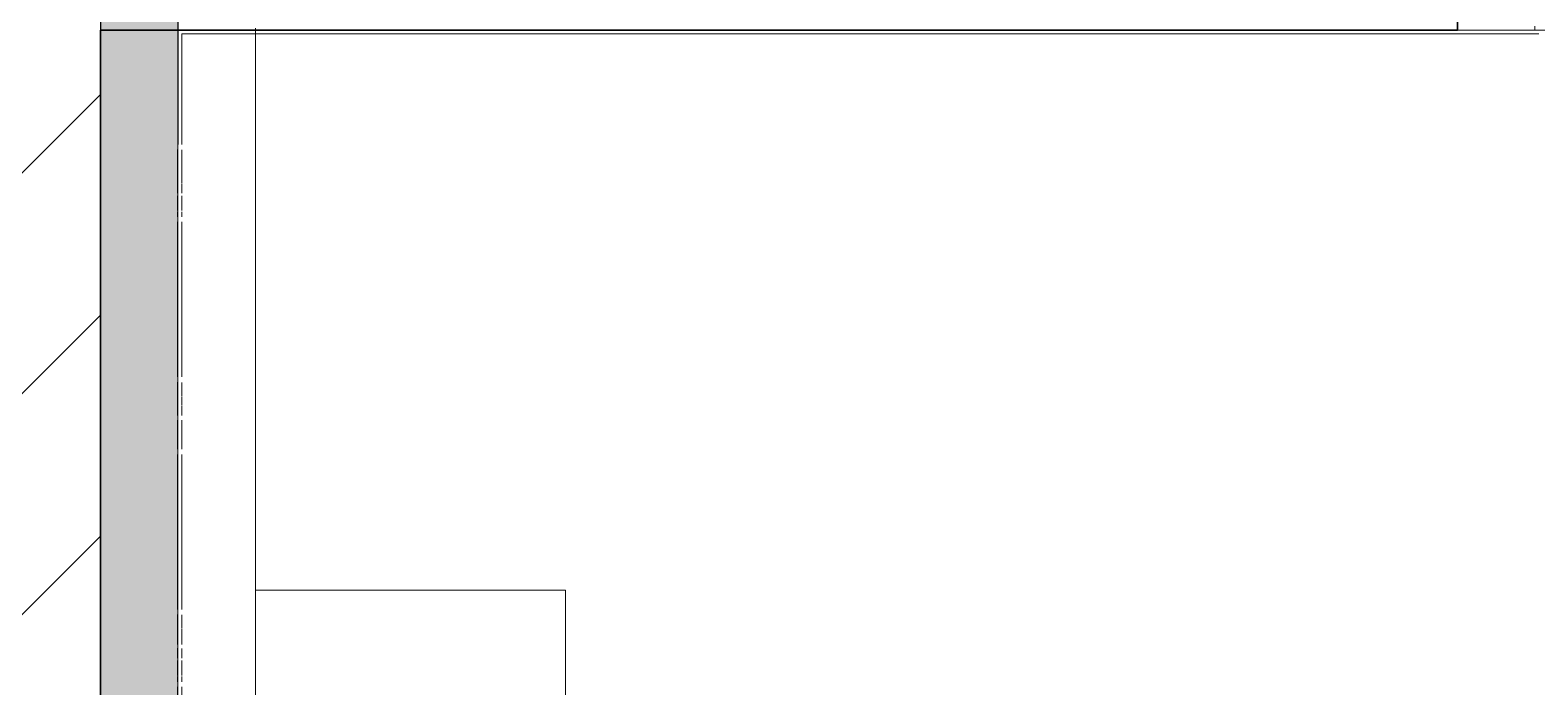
# Model space of a CAD drawing. Header units: millimetres. Extents: x 855 to 84199, y -1987 to 21700.
# Drawn here: x 10525.8 to 10914.4, y 20584.5 to 20754 of the extents above; entities that cross this region are included whole.
import ezdxf

# ---------------------------------------------------------------- set-up
doc = ezdxf.new("R2010")
doc.units = ezdxf.units.MM
doc.layers.add('A-WALL', color=7, linetype='Continuous', lineweight=9)
doc.layers.add('I-WALL', color=7, linetype='Continuous', lineweight=9)
for name, color, linetype, lineweight, true_color in [('A-WALL-2', 7, 'Continuous', 25, 0x3c3c3c), ('A-WALL-3', 7, 'Continuous', 35, 0x3c3c3c), ('A-WALL-FNSH-1', 7, 'Continuous', 13, 0x3c3c3c), ('I-FURN-1', 7, 'Continuous', 9, 0xf0f0f0)]:
    doc.layers.add(name, color=color, linetype=linetype, lineweight=lineweight, true_color=true_color)

# ---------------------------------------------------------------- blocks, each defined once
blk = doc.blocks.new('Бизиборд лего - бизиборд 1_21б-32328682-План разверток пом_ 1_60_ Этаж 1')
at = {"layer": 'I-FURN-1'}
for p, q in [((-1205, 100), (-1355, 100)), ((-1355, 100), (-1355, 20)), ((-1355, 20), (-1355, 100)), ((-1355, 100), (-1205, 100)), ((-1000, 20), (-1500, 20)), ((-1499.5, 20), (-1470, 20)), ((-1470, 20), (-1465, 20)), ((-1465, 20), (-1470, 20)), ((-1470, 20), (-1465, 20)), ((-1465, 20), (-1470, 20)), ((-1470, 20), (-1465, 20)), ((-1465, 20), (-1470, 20)), ((-1470, 20), (-1465, 20)), ((-1465, 20), (-1470, 20)), ((-1470, 20), (-1468.66, 20)), ((-1465, 20), (-1470, 20)), ((-1470, 20), (-1467.07, 20)), ((-1469.66, 20), (-1470, 20)), ((-1470, 20), (-1465, 20)), ((-1465, 20), (-1470, 20)), ((-1470, 20), (-1465, 20)), ((-1465, 20), (-1470, 20)), ((-1470, 20), (-1469.66, 20)), ((-1465, 20), (-1470, 20)), ((-1470, 20), (-1465, 20)), ((-1465, 20), (-1470, 20)), ((-1470, 20), (-1465, 20)), ((-1465, 20), (-1470, 20)), ((-1470, 20), (-1465, 20)), ((-1465, 20), (-1470, 20)), ((-1470, 20), (-1465, 20)), ((-1465, 20), (-1470, 20)), ((-1470, 20), (-1465, 20)), ((-1465, 20), (-1470, 20)), ((-1470, 20), (-1465, 20)), ((-1465, 20), (-1470, 20)), ((-1470, 20), (-1465, 20)), ((-1465, 20), (-1470, 20)), ((-1470, 20), (-1465, 20)), ((-1465, 20), (-1470, 20)), ((-1470, 20), (-1465, 20)), ((-1465, 20), (-1470, 20)), ((-1470, 20), (-1465, 20)), ((-1465, 20), (-1470, 20)), ((-1470, 20), (-1465, 20)), ((-1465, 20), (-1470, 20)), ((-1470, 20), (-1465, 20)), ((-1465, 20), (-1470, 20)), ((-1470, 20), (-1465, 20)), ((-1465, 20), (-1470, 20)), ((-1470, 20), (-1469.66, 20)), ((-1465, 20), (-1470, 20)), ((-1470, 20), (-1469.66, 20)), ((-1465, 20), (-1470, 20)), ((-1470, 20), (-1465, 20)), ((-1465, 20), (-1470, 20)), ((-1470, 20), (-1465, 20)), ((-1465, 20), (-1470, 20)), ((-1470, 20), (-1469.66, 20)), ((-1468.66, 20), (-1470, 20)), ((-1467.07, 20), (-1469.66, 20)), ((-1469.66, 20), (-1465, 20)), ((-1469.66, 20), (-1468.66, 20)), ((-1469.66, 20), (-1467.07, 20)), ((-1469.66, 20), (-1457.41, 20)), ((-1468.66, 20), (-1465, 20)), ((-1468.66, 20), (-1465, 20)), ((-1468.66, 20), (-1467.07, 20)), ((-1462.59, 20), (-1468.66, 20)), ((-1467.07, 20), (-1465, 20)), ((-1465, 20), (-1467.07, 20)), ((-1467.07, 20), (-1465, 20)), ((-1467.07, 20), (-1465, 20)), ((-1465, 20), (-1464.98, 20)), ((-1464.98, 20), (-1465, 20)), ((-1465, 20), (-1464.98, 20)), ((-1464.98, 20), (-1465, 20)), ((-1465, 20), (-1464.98, 20)), ((-1464.98, 20), (-1465, 20)), ((-1465, 20), (-1464.98, 20)), ((-1464.98, 20), (-1465, 20)), ((-1465, 20), (-1464.98, 20)), ((-1464.98, 20), (-1465, 20)), ((-1465, 20), (-1464.98, 20)), ((-1464.98, 20), (-1465, 20)), ((-1465, 20), (-1464.98, 20)), ((-1464.98, 20), (-1465, 20)), ((-1465, 20), (-1464.98, 20)), ((-1464.98, 20), (-1465, 20)), ((-1465, 20), (-1464.98, 20)), ((-1464.98, 20), (-1465, 20)), ((-1465, 20), (-1464.98, 20)), ((-1464.98, 20), (-1465, 20)), ((-1465, 20), (-1464.98, 20)), ((-1464.98, 20), (-1465, 20)), ((-1465, 20), (-1464.98, 20)), ((-1464.98, 20), (-1465, 20)), ((-1465, 20), (-1464.98, 20)), ((-1464.98, 20), (-1465, 20)), ((-1465, 20), (-1464.98, 20)), ((-1464.98, 20), (-1465, 20)), ((-1465, 20), (-1464.98, 20)), ((-1464.98, 20), (-1465, 20)), ((-1465, 20), (-1464.98, 20)), ((-1464.98, 20), (-1465, 20)), ((-1465, 20), (-1464.98, 20)), ((-1464.98, 20), (-1465, 20)), ((-1465, 20), (-1464.98, 20)), ((-1464.98, 20), (-1465, 20)), ((-1465, 20), (-1464.98, 20)), ((-1464.98, 20), (-1465, 20)), ((-1465, 20), (-1464.98, 20)), ((-1464.98, 20), (-1465, 20)), ((-1465, 20), (-1464.98, 20)), ((-1464.98, 20), (-1465, 20)), ((-1465, 20), (-1464.98, 20)), ((-1464.98, 20), (-1465, 20)), ((-1465, 20), (-1464.98, 20)), ((-1464.98, 20), (-1465, 20)), ((-1465, 20), (-1464.98, 20)), ((-1464.98, 20), (-1465, 20)), ((-1465, 20), (-1464.98, 20)), ((-1464.98, 20), (-1465, 20)), ((-1465, 20), (-1464.98, 20)), ((-1464.98, 20), (-1465, 20)), ((-1464.98, 20), (-1457.41, 20)), ((-1464.98, 20), (-1450, 20)), ((-1450, 20), (-1464.98, 20)), ((-1464.98, 20), (-1450, 20)), ((-1450, 20), (-1464.98, 20)), ((-1464.98, 20), (-1450, 20)), ((-1451.34, 20), (-1464.98, 20)), ((-1464.98, 20), (-1450, 20)), ((-1450, 20), (-1464.98, 20)), ((-1464.98, 20), (-1450, 20)), ((-1460, 20), (-1464.98, 20)), ((-1464.98, 20), (-1450, 20)), ((-1450, 20), (-1464.98, 20)), ((-1464.98, 20), (-1450, 20)), ((-1450, 20), (-1464.98, 20)), ((-1464.98, 20), (-1450, 20)), ((-1450, 20), (-1464.98, 20)), ((-1464.98, 20), (-1450, 20)), ((-1457.41, 20), (-1464.98, 20)), ((-1464.98, 20), (-1450, 20)), ((-1450, 20), (-1464.98, 20)), ((-1464.98, 20), (-1457.41, 20)), ((-1450, 20), (-1464.98, 20)), ((-1464.98, 20), (-1450, 20)), ((-1450, 20), (-1464.98, 20)), ((-1464.98, 20), (-1450, 20)), ((-1450, 20), (-1464.98, 20)), ((-1464.98, 20), (-1450, 20)), ((-1450, 20), (-1464.98, 20)), ((-1464.98, 20), (-1450, 20)), ((-1450, 20), (-1464.98, 20)), ((-1464.98, 20), (-1460, 20)), ((-1450, 20), (-1464.98, 20)), ((-1464.98, 20), (-1450, 20)), ((-1450, 20), (-1464.98, 20)), ((-1464.98, 20), (-1450, 20)), ((-1450, 20), (-1464.98, 20)), ((-1464.98, 20), (-1450, 20)), ((-1450, 20), (-1464.98, 20)), ((-1464.98, 20), (-1457.41, 20)), ((-1450, 20), (-1464.98, 20)), ((-1464.98, 20), (-1462.59, 20)), ((-1450, 20), (-1464.98, 20)), ((-1464.98, 20), (-1455, 20)), ((-1450, 20), (-1464.98, 20)), ((-1464.98, 20), (-1462.59, 20)), ((-1462.59, 20), (-1464.98, 20)), ((-1464.98, 20), (-1451.34, 20)), ((-1450, 20), (-1464.98, 20)), ((-1464.98, 20), (-1450, 20)), ((-1450, 20), (-1464.98, 20)), ((-1464.98, 20), (-1450, 20)), ((-1450, 20), (-1464.98, 20)), ((-1462.59, 20), (-1450, 20)), ((-1462.59, 20), (-1460, 20)), ((-1450, 20), (-1462.59, 20)), ((-1450.34, 20), (-1462.59, 20)), ((-1450, 20), (-1460, 20)), ((-1460, 20), (-1450, 20)), ((-1460, 20), (-1455, 20)), ((-1452.93, 20), (-1457.41, 20)), ((-1457.41, 20), (-1450, 20)), ((-1457.41, 20), (-1455, 20)), ((-1457.41, 20), (-1451.34, 20)), ((-1456.71, 20), (-1452.93, 20)), ((-1455, 20), (-1450, 20)), ((-1455, 20), (-1450, 20)), ((-1455, 20), (-1450, 20)), ((-1450, 20), (-1452.93, 20)), ((-1452.58, 20), (-1451.34, 20)), ((-1450, 20), (-1451.34, 20)), ((-1451.34, 20), (-1450, 20)), ((-1451.34, 20), (-1450.34, 20)), ((-1450.34, 20), (-1450, 20)), ((-1450, 20), (-1450.34, 20)), ((-1450, 20), (-1410, 20)), ((-1410, 20), (-1407.11, 20)), ((-1409.66, 20), (-1410, 20)), ((-1410, 20), (-1407.11, 20)), ((-1407.11, 20), (-1410, 20)), ((-1410, 20), (-1407.11, 20)), ((-1407.11, 20), (-1410, 20)), ((-1410, 20), (-1407.11, 20)), ((-1407.11, 20), (-1410, 20)), ((-1410, 20), (-1407.11, 20)), ((-1407.11, 20), (-1410, 20)), ((-1410, 20), (-1407.11, 20)), ((-1408.66, 20), (-1410, 20)), ((-1410, 20), (-1407.11, 20)), ((-1407.11, 20), (-1410, 20)), ((-1410, 20), (-1407.11, 20)), ((-1407.11, 20), (-1410, 20)), ((-1410, 20), (-1407.11, 20)), ((-1407.11, 20), (-1410, 20)), ((-1410, 20), (-1409.66, 20)), ((-1407.11, 20), (-1410, 20)), ((-1410, 20), (-1407.11, 20)), ((-1407.11, 20), (-1410, 20)), ((-1410, 20), (-1407.11, 20)), ((-1407.11, 20), (-1410, 20)), ((-1410, 20), (-1407.11, 20)), ((-1409.66, 20), (-1410, 20)), ((-1410, 20), (-1407.11, 20)), ((-1407.11, 20), (-1410, 20)), ((-1410, 20), (-1407.11, 20)), ((-1407.11, 20), (-1410, 20)), ((-1410, 20), (-1407.11, 20)), ((-1407.11, 20), (-1410, 20)), ((-1410, 20), (-1407.11, 20)), ((-1407.11, 20), (-1410, 20)), ((-1410, 20), (-1407.11, 20)), ((-1407.11, 20), (-1410, 20)), ((-1410, 20), (-1407.11, 20)), ((-1407.11, 20), (-1410, 20)), ((-1410, 20), (-1407.11, 20)), ((-1407.11, 20), (-1410, 20)), ((-1410, 20), (-1407.11, 20)), ((-1407.11, 20), (-1410, 20)), ((-1410, 20), (-1407.11, 20)), ((-1407.11, 20), (-1410, 20)), ((-1410, 20), (-1407.11, 20)), ((-1407.11, 20), (-1410, 20)), ((-1410, 20), (-1408.66, 20)), ((-1407.11, 20), (-1410, 20)), ((-1410, 20), (-1407.11, 20)), ((-1407.11, 20), (-1410, 20)), ((-1410, 20), (-1407.11, 20)), ((-1407.11, 20), (-1410, 20)), ((-1410, 20), (-1390, 20)), ((-1390, 20), (-1410, 20)), ((-1407.11, 20), (-1409.66, 20)), ((-1409.66, 20), (-1407.11, 20)), ((-1408.66, 20), (-1409.66, 20)), ((-1408.66, 20), (-1407.11, 20)), ((-1407.11, 20), (-1408.66, 20)), ((-1407.11, 20), (-1408.66, 20)), ((-1408.66, 20), (-1407.11, 20)), ((-1407.11, 20), (-1407.07, 20)), ((-1407.07, 20), (-1407.11, 20)), ((-1407.11, 20), (-1407.07, 20)), ((-1407.07, 20), (-1407.11, 20)), ((-1407.11, 20), (-1407.07, 20)), ((-1407.07, 20), (-1407.11, 20)), ((-1407.11, 20), (-1407.07, 20)), ((-1407.07, 20), (-1407.11, 20)), ((-1407.11, 20), (-1407.07, 20)), ((-1407.07, 20), (-1407.11, 20)), ((-1407.11, 20), (-1407.07, 20)), ((-1407.07, 20), (-1407.11, 20)), ((-1407.11, 20), (-1407.07, 20)), ((-1407.07, 20), (-1407.11, 20)), ((-1407.11, 20), (-1407.07, 20)), ((-1407.07, 20), (-1407.11, 20)), ((-1407.11, 20), (-1407.07, 20)), ((-1407.07, 20), (-1407.11, 20)), ((-1407.11, 20), (-1407.07, 20)), ((-1407.07, 20), (-1407.11, 20)), ((-1407.11, 20), (-1407.07, 20)), ((-1407.07, 20), (-1407.11, 20)), ((-1407.11, 20), (-1407.07, 20)), ((-1407.07, 20), (-1407.11, 20)), ((-1407.11, 20), (-1407.07, 20)), ((-1407.07, 20), (-1407.11, 20)), ((-1407.11, 20), (-1407.07, 20)), ((-1407.07, 20), (-1407.11, 20)), ((-1407.11, 20), (-1407.07, 20)), ((-1407.07, 20), (-1407.11, 20)), ((-1407.11, 20), (-1407.07, 20)), ((-1407.07, 20), (-1407.11, 20)), ((-1407.11, 20), (-1407.07, 20)), ((-1407.07, 20), (-1407.11, 20)), ((-1407.11, 20), (-1407.07, 20)), ((-1407.07, 20), (-1407.11, 20)), ((-1407.11, 20), (-1407.07, 20)), ((-1407.07, 20), (-1407.11, 20)), ((-1407.11, 20), (-1407.07, 20)), ((-1407.07, 20), (-1407.11, 20)), ((-1407.11, 20), (-1407.07, 20)), ((-1407.07, 20), (-1407.11, 20)), ((-1407.11, 20), (-1407.07, 20)), ((-1407.07, 20), (-1407.11, 20)), ((-1407.11, 20), (-1407.07, 20)), ((-1407.07, 20), (-1407.11, 20)), ((-1407.11, 20), (-1407.07, 20)), ((-1407.07, 20), (-1407.11, 20)), ((-1407.11, 20), (-1407.07, 20)), ((-1407.07, 20), (-1407.11, 20)), ((-1407.11, 20), (-1407.07, 20)), ((-1407.07, 20), (-1407.11, 20)), ((-1407.07, 20), (-1400, 20)), ((-1407.07, 20), (-1390, 20)), ((-1390, 20), (-1407.07, 20)), ((-1407.07, 20), (-1390, 20)), ((-1390, 20), (-1407.07, 20)), ((-1407.07, 20), (-1402.59, 20)), ((-1395, 20), (-1407.07, 20)), ((-1407.07, 20), (-1390, 20)), ((-1390, 20), (-1407.07, 20)), ((-1407.07, 20), (-1390, 20)), ((-1390, 20), (-1407.07, 20)), ((-1407.07, 20), (-1390, 20)), ((-1402.59, 20), (-1407.07, 20)), ((-1407.07, 20), (-1390, 20)), ((-1390, 20), (-1407.07, 20)), ((-1407.07, 20), (-1390, 20)), ((-1390, 20), (-1407.07, 20)), ((-1407.07, 20), (-1390, 20)), ((-1390, 20), (-1407.07, 20)), ((-1407.07, 20), (-1392.93, 20)), ((-1390, 20), (-1407.07, 20)), ((-1407.07, 20), (-1390, 20)), ((-1390, 20), (-1407.07, 20)), ((-1407.07, 20), (-1390, 20)), ((-1390, 20), (-1407.07, 20)), ((-1407.07, 20), (-1390, 20)), ((-1405, 20), (-1407.07, 20)), ((-1407.07, 20), (-1390, 20)), ((-1390, 20), (-1407.07, 20)), ((-1407.07, 20), (-1390, 20)), ((-1390, 20), (-1407.07, 20)), ((-1407.07, 20), (-1390, 20)), ((-1405, 20), (-1407.07, 20)), ((-1407.07, 20), (-1390, 20)), ((-1390, 20), (-1407.07, 20)), ((-1407.07, 20), (-1390, 20)), ((-1390, 20), (-1407.07, 20)), ((-1407.07, 20), (-1390, 20)), ((-1390, 20), (-1407.07, 20)), ((-1407.07, 20), (-1390, 20)), ((-1390, 20), (-1407.07, 20)), ((-1407.07, 20), (-1390, 20)), ((-1390, 20), (-1407.07, 20)), ((-1407.07, 20), (-1400, 20)), ((-1390.34, 20), (-1407.07, 20)), ((-1407.07, 20), (-1390, 20)), ((-1390, 20), (-1407.07, 20)), ((-1407.07, 20), (-1395, 20)), ((-1390, 20), (-1407.07, 20)), ((-1407.07, 20), (-1390, 20)), ((-1390, 20), (-1407.07, 20)), ((-1407.07, 20), (-1390, 20)), ((-1390, 20), (-1407.07, 20)), ((-1390, 20), (-1405, 20)), ((-1402.59, 20), (-1405, 20)), ((-1402.59, 20), (-1391.34, 20)), ((-1400, 20), (-1402.59, 20)), ((-1400, 20), (-1402.59, 20)), ((-1390, 20), (-1400, 20)), ((-1397.41, 20), (-1400, 20)), ((-1400, 20), (-1392.93, 20)), ((-1398.84, 20), (-1391.34, 20)), ((-1395, 20), (-1397.41, 20)), ((-1390, 20), (-1395, 20)), ((-1392.93, 20), (-1395, 20)), ((-1395, 20), (-1390, 20)), ((-1392.93, 20), (-1390, 20)), ((-1391.34, 20), (-1392.93, 20)), ((-1392.93, 20), (-1390, 20)), ((-1391.34, 20), (-1390, 20)), ((-1390, 20), (-1391.34, 20)), ((-1390, 20), (-1390.34, 20)), ((-1390, 20), (-1355, 20)), ((-1355, 20), (-1350, 20)), ((-1350, 20), (-1355, 20)), ((-1355, 20), (-1350, 20)), ((-1350, 20), (-1347.07, 20)), ((-1349.66, 20), (-1350, 20)), ((-1350, 20), (-1345.11, 20)), ((-1349.66, 20), (-1350, 20)), ((-1350, 20), (-1345.11, 20)), ((-1345.11, 20), (-1350, 20)), ((-1350, 20), (-1345.11, 20)), ((-1345.11, 20), (-1350, 20)), ((-1350, 20), (-1345.11, 20)), ((-1345.11, 20), (-1350, 20)), ((-1350, 20), (-1348.66, 20)), ((-1345.11, 20), (-1350, 20)), ((-1350, 20), (-1345.11, 20)), ((-1345.11, 20), (-1350, 20)), ((-1350, 20), (-1345.11, 20)), ((-1347.07, 20), (-1350, 20)), ((-1350, 20), (-1345.11, 20)), ((-1345.11, 20), (-1350, 20)), ((-1350, 20), (-1345.11, 20)), ((-1345.11, 20), (-1350, 20)), ((-1350, 20), (-1345.11, 20)), ((-1347.07, 20), (-1350, 20)), ((-1350, 20), (-1345.11, 20)), ((-1345.11, 20), (-1350, 20)), ((-1350, 20), (-1349.66, 20)), ((-1345.11, 20), (-1350, 20)), ((-1350, 20), (-1345.11, 20)), ((-1345.11, 20), (-1350, 20)), ((-1350, 20), (-1345.11, 20)), ((-1345.11, 20), (-1350, 20)), ((-1350, 20), (-1345.11, 20)), ((-1349.66, 20), (-1350, 20)), ((-1350, 20), (-1345.11, 20)), ((-1345.11, 20), (-1350, 20)), ((-1350, 20), (-1345.11, 20)), ((-1345.11, 20), (-1350, 20)), ((-1350, 20), (-1345.11, 20)), ((-1345.11, 20), (-1350, 20)), ((-1350, 20), (-1345.11, 20)), ((-1345.11, 20), (-1350, 20)), ((-1350, 20), (-1345.11, 20)), ((-1345.11, 20), (-1350, 20)), ((-1350, 20), (-1345.11, 20)), ((-1349.66, 20), (-1350, 20)), ((-1350, 20), (-1345.11, 20)), ((-1345.11, 20), (-1350, 20)), ((-1350, 20), (-1347.07, 20)), ((-1345.11, 20), (-1350, 20)), ((-1350, 20), (-1345.11, 20)), ((-1345.11, 20), (-1350, 20)), ((-1350, 20), (-1345.11, 20)), ((-1345.11, 20), (-1350, 20)), ((-1350, 20), (-1330, 20)), ((-1330, 20), (-1350, 20)), ((-1348.66, 20), (-1349.66, 20)), ((-1345.11, 20), (-1349.66, 20)), ((-1349.66, 20), (-1348.66, 20)), ((-1345.11, 20), (-1349.66, 20)), ((-1345.11, 20), (-1349.66, 20)), ((-1348.66, 20), (-1345.1, 20)), ((-1345.1, 20), (-1348.66, 20)), ((-1348.66, 20), (-1345.1, 20)), ((-1347.07, 20), (-1348.66, 20)), ((-1348.66, 20), (-1345.11, 20)), ((-1348.66, 20), (-1347.07, 20)), ((-1347.07, 20), (-1345.11, 20)), ((-1345.11, 20), (-1347.07, 20)), ((-1345.11, 20), (-1347.07, 20)), ((-1345.11, 20), (-1347.07, 20)), ((-1347.07, 20), (-1345.11, 20)), ((-1347.07, 20), (-1345.11, 20)), ((-1345.11, 20), (-1345, 20)), ((-1345, 20), (-1345.11, 20)), ((-1345.11, 20), (-1345, 20)), ((-1345, 20), (-1345.11, 20)), ((-1345.11, 20), (-1345, 20)), ((-1345, 20), (-1345.11, 20)), ((-1345.11, 20), (-1345, 20)), ((-1345, 20), (-1345.11, 20)), ((-1345.11, 20), (-1345, 20)), ((-1345, 20), (-1345.11, 20)), ((-1345.11, 20), (-1345, 20)), ((-1345, 20), (-1345.11, 20)), ((-1345.11, 20), (-1345, 20)), ((-1345, 20), (-1345.11, 20)), ((-1345.11, 20), (-1345, 20)), ((-1345, 20), (-1345.11, 20)), ((-1345.11, 20), (-1345, 20)), ((-1345, 20), (-1345.11, 20)), ((-1345.11, 20), (-1345, 20)), ((-1345, 20), (-1345.11, 20)), ((-1345.11, 20), (-1345, 20)), ((-1345, 20), (-1345.11, 20)), ((-1345.11, 20), (-1345, 20)), ((-1345, 20), (-1345.11, 20)), ((-1345.11, 20), (-1345, 20)), ((-1345, 20), (-1345.11, 20)), ((-1345.11, 20), (-1345, 20)), ((-1345, 20), (-1345.11, 20)), ((-1345.11, 20), (-1345, 20)), ((-1345, 20), (-1345.11, 20)), ((-1345.11, 20), (-1345, 20)), ((-1345, 20), (-1345.11, 20)), ((-1345.11, 20), (-1345, 20)), ((-1345, 20), (-1345.11, 20)), ((-1345.11, 20), (-1345, 20)), ((-1345, 20), (-1345.11, 20)), ((-1345.11, 20), (-1345, 20)), ((-1345, 20), (-1345.11, 20)), ((-1345.11, 20), (-1345, 20)), ((-1345, 20), (-1345.11, 20)), ((-1345.11, 20), (-1345, 20)), ((-1345, 20), (-1345.11, 20)), ((-1345.11, 20), (-1345, 20)), ((-1345, 20), (-1345.11, 20)), ((-1345.11, 20), (-1345, 20)), ((-1345, 20), (-1345.11, 20)), ((-1345.11, 20), (-1345, 20)), ((-1345, 20), (-1345.11, 20)), ((-1345.11, 20), (-1345, 20)), ((-1345, 20), (-1345.11, 20)), ((-1345.11, 20), (-1345, 20)), ((-1345, 20), (-1345.11, 20)), ((-1345, 20), (-1340.97, 20)), ((-1340.97, 20), (-1345, 20)), ((-1345, 20), (-1340.97, 20)), ((-1345, 20), (-1335, 20)), ((-1342.59, 20), (-1345, 20)), ((-1345, 20), (-1330, 20)), ((-1330.34, 20), (-1345, 20)), ((-1345, 20), (-1330, 20)), ((-1330, 20), (-1345, 20)), ((-1345, 20), (-1335, 20)), ((-1335, 20), (-1345, 20)), ((-1345, 20), (-1330, 20)), ((-1330, 20), (-1345, 20)), ((-1345, 20), (-1330, 20)), ((-1340, 20), (-1345, 20)), ((-1345, 20), (-1330, 20)), ((-1342.59, 20), (-1345, 20)), ((-1345, 20), (-1342.59, 20)), ((-1330.34, 20), (-1345, 20)), ((-1345, 20), (-1330, 20)), ((-1330, 20), (-1345, 20)), ((-1345, 20), (-1330, 20)), ((-1330, 20), (-1345, 20)), ((-1345, 20), (-1330, 20)), ((-1330, 20), (-1345, 20)), ((-1345, 20), (-1330, 20)), ((-1330, 20), (-1345, 20)), ((-1345, 20), (-1337.41, 20)), ((-1332.93, 20), (-1345, 20)), ((-1345, 20), (-1330, 20)), ((-1330, 20), (-1345, 20)), ((-1345, 20), (-1330, 20)), ((-1330, 20), (-1345, 20)), ((-1345, 20), (-1330, 20)), ((-1330, 20), (-1345, 20)), ((-1345, 20), (-1330, 20)), ((-1330, 20), (-1345, 20)), ((-1345, 20), (-1330, 20)), ((-1330, 20), (-1345, 20)), ((-1345, 20), (-1330, 20)), ((-1330, 20), (-1345, 20)), ((-1345, 20), (-1330, 20)), ((-1330, 20), (-1345, 20)), ((-1345, 20), (-1330, 20)), ((-1330, 20), (-1345, 20)), ((-1345, 20), (-1330, 20)), ((-1330, 20), (-1345, 20)), ((-1345, 20), (-1330, 20)), ((-1342.59, 20), (-1345, 20)), ((-1345, 20), (-1337.41, 20)), ((-1330, 20), (-1345, 20)), ((-1345, 20), (-1330, 20)), ((-1330, 20), (-1345, 20)), ((-1345, 20), (-1330, 20)), ((-1330, 20), (-1345, 20)), ((-1331.34, 20), (-1342.59, 20)), ((-1330, 20), (-1342.59, 20)), ((-1342.59, 20), (-1330, 20)), ((-1330, 20), (-1342.59, 20)), ((-1340, 20), (-1337.41, 20)), ((-1337.41, 20), (-1340, 20)), ((-1340, 20), (-1337.41, 20)), ((-1330, 20), (-1340, 20)), ((-1337.41, 20), (-1335, 20)), ((-1337.41, 20), (-1330.34, 20)), ((-1336.83, 20), (-1332.93, 20)), ((-1332.93, 20), (-1336.83, 20)), ((-1336.83, 20), (-1332.93, 20)), ((-1335, 20), (-1332.93, 20)), ((-1335, 20), (-1331.34, 20)), ((-1332.93, 20), (-1335, 20)), ((-1335, 20), (-1332.93, 20)), ((-1332.93, 20), (-1330.34, 20)), ((-1330, 20), (-1332.93, 20)), ((-1332.93, 20), (-1330.34, 20)), ((-1331.34, 20), (-1332.93, 20)), ((-1332.7, 20), (-1331.34, 20)), ((-1331.34, 20), (-1332.7, 20)), ((-1332.7, 20), (-1331.34, 20)), ((-1330.34, 20), (-1331.34, 20)), ((-1331.34, 20), (-1330, 20)), ((-1330.34, 20), (-1331.34, 20)), ((-1330.34, 20), (-1330, 20)), ((-1330, 20), (-1330.34, 20)), ((-1330, 20), (-1330.34, 20)), ((-1330, 20), (-1330.34, 20)), ((-1330.34, 20), (-1330, 20)), ((-1330, 20), (-1330.34, 20)), ((-1330.34, 20), (-1330, 20)), ((-1330, 20), (-1290, 20)), ((-1290, 20), (-1330, 20)), ((-1330, 20), (-1295, 20)), ((-1470, 0), (-1500, 0)), ((-1500, 0), (-1000, 0)), ((-1465, 0), (-1470, 0)), ((-1470, 0), (-1465, 0)), ((-1465, 0), (-1470, 0)), ((-1470, 0), (-1465, 0)), ((-1465, 0), (-1470, 0)), ((-1470, 0), (-1465, 0)), ((-1465, 0), (-1470, 0)), ((-1470, 0), (-1465, 0)), ((-1465, 0), (-1470, 0)), ((-1470, 0), (-1465, 0)), ((-1465, 0), (-1470, 0)), ((-1470, 0), (-1465, 0)), ((-1465, 0), (-1470, 0)), ((-1470, 0), (-1465, 0)), ((-1465, 0), (-1470, 0)), ((-1470, 0), (-1465, 0)), ((-1465, 0), (-1470, 0)), ((-1470, 0), (-1465, 0)), ((-1465, 0), (-1470, 0)), ((-1470, 0), (-1465, 0)), ((-1465, 0), (-1470, 0)), ((-1470, 0), (-1465, 0)), ((-1469.66, 0), (-1470, 0)), ((-1470, 0), (-1465, 0)), ((-1465, 0), (-1470, 0)), ((-1470, 0), (-1465, 0)), ((-1465, 0), (-1470, 0)), ((-1470, 0), (-1465, 0)), ((-1465, 0), (-1470, 0)), ((-1470, 0), (-1465, 0)), ((-1457.41, 0), (-1470, 0)), ((-1470, 0), (-1450, 0)), ((-1467.07, 0), (-1469.66, 0)), ((-1465, 0), (-1468.66, 0)), ((-1465, 0), (-1467.07, 0)), ((-1464.98, 0), (-1465, 0)), ((-1465, 0), (-1464.98, 0)), ((-1464.98, 0), (-1465, 0)), ((-1465, 0), (-1464.98, 0)), ((-1464.98, 0), (-1465, 0)), ((-1465, 0), (-1464.98, 0)), ((-1464.98, 0), (-1465, 0)), ((-1465, 0), (-1464.98, 0)), ((-1464.98, 0), (-1465, 0)), ((-1465, 0), (-1464.98, 0)), ((-1464.98, 0), (-1465, 0)), ((-1465, 0), (-1464.98, 0)), ((-1464.98, 0), (-1465, 0)), ((-1465, 0), (-1464.98, 0)), ((-1464.98, 0), (-1465, 0)), ((-1465, 0), (-1464.98, 0)), ((-1464.98, 0), (-1465, 0)), ((-1465, 0), (-1464.98, 0)), ((-1464.98, 0), (-1465, 0)), ((-1465, 0), (-1464.98, 0)), ((-1464.98, 0), (-1465, 0)), ((-1465, 0), (-1464.98, 0)), ((-1464.98, 0), (-1465, 0)), ((-1465, 0), (-1464.98, 0)), ((-1464.98, 0), (-1465, 0)), ((-1465, 0), (-1464.98, 0)), ((-1464.98, 0), (-1465, 0)), ((-1465, 0), (-1464.98, 0)), ((-1464.98, 0), (-1465, 0)), ((-1465, 0), (-1464.98, 0)), ((-1457.41, 0), (-1464.98, 0)), ((-1450, 0), (-1464.98, 0)), ((-1464.98, 0), (-1450, 0)), ((-1450, 0), (-1464.98, 0)), ((-1464.98, 0), (-1450, 0)), ((-1450, 0), (-1464.98, 0)), ((-1464.98, 0), (-1450, 0)), ((-1450, 0), (-1464.98, 0)), ((-1464.98, 0), (-1450, 0)), ((-1450, 0), (-1464.98, 0)), ((-1464.98, 0), (-1450, 0)), ((-1450, 0), (-1464.98, 0)), ((-1464.98, 0), (-1450, 0)), ((-1450, 0), (-1464.98, 0)), ((-1464.98, 0), (-1450, 0)), ((-1450, 0), (-1464.98, 0)), ((-1464.98, 0), (-1450, 0)), ((-1450.34, 0), (-1464.98, 0)), ((-1464.98, 0), (-1450, 0)), ((-1450, 0), (-1464.98, 0)), ((-1464.98, 0), (-1450, 0)), ((-1450, 0), (-1464.98, 0)), ((-1464.98, 0), (-1450, 0)), ((-1462.59, 0), (-1464.98, 0)), ((-1464.98, 0), (-1462.59, 0)), ((-1450, 0), (-1464.98, 0)), ((-1464.98, 0), (-1450, 0)), ((-1452.93, 0), (-1464.98, 0)), ((-1464.98, 0), (-1455, 0)), ((-1452.93, 0), (-1464.98, 0)), ((-1464.98, 0), (-1460, 0)), ((-1452.93, 0), (-1462.59, 0)), ((-1462.59, 0), (-1452.93, 0)), ((-1460, 0), (-1457.41, 0)), ((-1457.41, 0), (-1450, 0)), ((-1455, 0), (-1457.41, 0)), ((-1452.93, 0), (-1456.71, 0)), ((-1455, 0), (-1450, 0)), ((-1450, 0), (-1455, 0)), ((-1450.34, 0), (-1452.93, 0)), ((-1452.93, 0), (-1451.34, 0)), ((-1450, 0), (-1452.93, 0)), ((-1450, 0), (-1452.93, 0)), ((-1451.34, 0), (-1452.58, 0)), ((-1451.34, 0), (-1450, 0)), ((-1450, 0), (-1450.34, 0)), ((-1450, 0), (-1450.34, 0)), ((-1410, 0), (-1450, 0)), ((-1407.11, 0), (-1410, 0)), ((-1410, 0), (-1407.11, 0)), ((-1407.11, 0), (-1410, 0)), ((-1410, 0), (-1407.11, 0)), ((-1407.11, 0), (-1410, 0)), ((-1410, 0), (-1407.11, 0)), ((-1407.11, 0), (-1410, 0)), ((-1410, 0), (-1407.11, 0)), ((-1407.11, 0), (-1410, 0)), ((-1410, 0), (-1407.11, 0)), ((-1407.11, 0), (-1410, 0)), ((-1410, 0), (-1407.11, 0)), ((-1407.11, 0), (-1410, 0)), ((-1410, 0), (-1407.11, 0)), ((-1407.11, 0), (-1410, 0)), ((-1410, 0), (-1407.11, 0)), ((-1407.11, 0), (-1410, 0)), ((-1410, 0), (-1407.11, 0)), ((-1407.11, 0), (-1410, 0)), ((-1410, 0), (-1407.11, 0)), ((-1407.11, 0), (-1410, 0)), ((-1410, 0), (-1407.11, 0)), ((-1408.66, 0), (-1410, 0)), ((-1410, 0), (-1409.66, 0)), ((-1407.11, 0), (-1410, 0)), ((-1410, 0), (-1407.11, 0)), ((-1407.11, 0), (-1410, 0)), ((-1410, 0), (-1407.11, 0)), ((-1407.11, 0), (-1410, 0)), ((-1410, 0), (-1407.11, 0)), ((-1409.66, 0), (-1410, 0)), ((-1410, 0), (-1409.66, 0)), ((-1409.66, 0), (-1407.11, 0)), ((-1408.66, 0), (-1409.66, 0)), ((-1409.66, 0), (-1408.66, 0)), ((-1407.11, 0), (-1408.66, 0)), ((-1407.11, 0), (-1408.66, 0)), ((-1407.07, 0), (-1408.66, 0)), ((-1408.66, 0), (-1407.07, 0)), ((-1407.07, 0), (-1407.11, 0)), ((-1407.11, 0), (-1407.07, 0)), ((-1407.07, 0), (-1407.11, 0)), ((-1407.11, 0), (-1407.07, 0)), ((-1407.07, 0), (-1407.11, 0)), ((-1407.11, 0), (-1407.07, 0)), ((-1407.07, 0), (-1407.11, 0)), ((-1407.11, 0), (-1407.07, 0)), ((-1407.07, 0), (-1407.11, 0)), ((-1407.11, 0), (-1407.07, 0)), ((-1407.07, 0), (-1407.11, 0)), ((-1407.11, 0), (-1407.07, 0)), ((-1407.07, 0), (-1407.11, 0)), ((-1407.11, 0), (-1407.07, 0)), ((-1407.07, 0), (-1407.11, 0)), ((-1407.11, 0), (-1407.07, 0)), ((-1407.07, 0), (-1407.11, 0)), ((-1407.11, 0), (-1407.07, 0)), ((-1407.07, 0), (-1407.11, 0)), ((-1407.11, 0), (-1407.07, 0)), ((-1407.07, 0), (-1407.11, 0)), ((-1407.11, 0), (-1407.07, 0)), ((-1407.07, 0), (-1407.11, 0)), ((-1407.11, 0), (-1407.07, 0)), ((-1407.07, 0), (-1407.11, 0)), ((-1407.11, 0), (-1407.07, 0)), ((-1407.07, 0), (-1407.11, 0)), ((-1407.11, 0), (-1407.07, 0)), ((-1407.07, 0), (-1407.11, 0)), ((-1407.11, 0), (-1407.07, 0)), ((-1400, 0), (-1407.07, 0)), ((-1390, 0), (-1407.07, 0)), ((-1407.07, 0), (-1391.34, 0)), ((-1390, 0), (-1407.07, 0)), ((-1407.07, 0), (-1390, 0)), ((-1390, 0), (-1407.07, 0)), ((-1407.07, 0), (-1390, 0)), ((-1390, 0), (-1407.07, 0)), ((-1407.07, 0), (-1390, 0)), ((-1390, 0), (-1407.07, 0)), ((-1407.07, 0), (-1390, 0)), ((-1390, 0), (-1407.07, 0)), ((-1407.07, 0), (-1390, 0)), ((-1390, 0), (-1407.07, 0)), ((-1407.07, 0), (-1390, 0)), ((-1390, 0), (-1407.07, 0)), ((-1407.07, 0), (-1390, 0)), ((-1390, 0), (-1407.07, 0)), ((-1407.07, 0), (-1390, 0)), ((-1390, 0), (-1407.07, 0)), ((-1407.07, 0), (-1390, 0)), ((-1390, 0), (-1407.07, 0)), ((-1407.07, 0), (-1390, 0)), ((-1405, 0), (-1407.07, 0)), ((-1407.07, 0), (-1405, 0)), ((-1390, 0), (-1407.07, 0)), ((-1407.07, 0), (-1390, 0)), ((-1400, 0), (-1407.07, 0)), ((-1407.07, 0), (-1390, 0)), ((-1390, 0), (-1407.07, 0)), ((-1407.07, 0), (-1390, 0)), ((-1390, 0), (-1407.07, 0)), ((-1407.07, 0), (-1405, 0)), ((-1402.59, 0), (-1405, 0)), ((-1405, 0), (-1402.59, 0)), ((-1405, 0), (-1402.59, 0)), ((-1397.41, 0), (-1402.59, 0)), ((-1402.59, 0), (-1395, 0)), ((-1402.59, 0), (-1400, 0)), ((-1390, 0), (-1400, 0)), ((-1400, 0), (-1397.41, 0)), ((-1391.34, 0), (-1398.84, 0)), ((-1392.93, 0), (-1397.41, 0)), ((-1397.41, 0), (-1392.93, 0)), ((-1395, 0), (-1390, 0)), ((-1390.34, 0), (-1392.93, 0)), ((-1392.93, 0), (-1391.34, 0)), ((-1391.34, 0), (-1390, 0)), ((-1391.34, 0), (-1390.34, 0)), ((-1390, 0), (-1390.34, 0)), ((-1390.34, 0), (-1390, 0)), ((-1350, 0), (-1390, 0)), ((-1330, 0), (-1350, 0)), ((-1350, 0), (-1330, 0)), ((-1330, 0), (-1350, 0)), ((-1350, 0), (-1330, 0)), ((-1330, 0), (-1350, 0)), ((-1350, 0), (-1330, 0)), ((-1330, 0), (-1350, 0)), ((-1350, 0), (-1330, 0)), ((-1330, 0), (-1350, 0)), ((-1350, 0), (-1330, 0)), ((-1349.66, 0), (-1350, 0)), ((-1350, 0), (-1330, 0)), ((-1330, 0), (-1350, 0)), ((-1350, 0), (-1330, 0)), ((-1330, 0), (-1350, 0)), ((-1350, 0), (-1330, 0)), ((-1330, 0), (-1350, 0)), ((-1350, 0), (-1340, 0)), ((-1330, 0), (-1350, 0)), ((-1350, 0), (-1330, 0)), ((-1330, 0), (-1350, 0)), ((-1350, 0), (-1330, 0)), ((-1330, 0), (-1350, 0)), ((-1350, 0), (-1330, 0)), ((-1330, 0), (-1350, 0)), ((-1350, 0), (-1330, 0)), ((-1330, 0), (-1350, 0)), ((-1350, 0), (-1330, 0)), ((-1342.59, 0), (-1350, 0)), ((-1350, 0), (-1342.59, 0)), ((-1349.66, 0), (-1350, 0)), ((-1350, 0), (-1349.66, 0)), ((-1332.93, 0), (-1349.66, 0)), ((-1347.07, 0), (-1349.66, 0)), ((-1349.66, 0), (-1347.07, 0)), ((-1345.1, 0), (-1348.66, 0)), ((-1345, 0), (-1347.07, 0)), ((-1347.07, 0), (-1342.59, 0)), ((-1340.97, 0), (-1345, 0)), ((-1340, 0), (-1345, 0)), ((-1330, 0), (-1342.59, 0)), ((-1342.59, 0), (-1340, 0)), ((-1342.59, 0), (-1340, 0)), ((-1337.41, 0), (-1340, 0)), ((-1340, 0), (-1330, 0)), ((-1340, 0), (-1335, 0)), ((-1330.34, 0), (-1340, 0)), ((-1340, 0), (-1337.41, 0)), ((-1337.41, 0), (-1335, 0)), ((-1332.93, 0), (-1336.83, 0)), ((-1335, 0), (-1330.34, 0)), ((-1335, 0), (-1332.93, 0)), ((-1330, 0), (-1332.93, 0)), ((-1332.93, 0), (-1330, 0)), ((-1331.34, 0), (-1332.7, 0)), ((-1330.34, 0), (-1330, 0)), ((-1330, 0), (-1330.34, 0)), ((-1290, 0), (-1330, 0))]:
    blk.add_line(p, q, dxfattribs=at)
blk = doc.blocks.new('Зашивка приборов отопления - Зашивка приборов отопления-33267402-План разверток пом_ 1_60_ Этаж 1')
at = {"layer": 'A-WALL'}
blk.add_line((101150, 20754), (108130, 20754), dxfattribs=at)

msp = doc.modelspace()

# ---------------------------------------------------------------- hatches: boundary and pattern name
at = {"layer": 'I-WALL'}
h = msp.add_hatch(dxfattribs=at)
h.set_pattern_fill('FP_2', color=256, style=0, pattern_type=2)
h.set_pattern_definition([(45, (-90256.056, 0), (-57.024626, 57.024626), []), (45, (-90199.03, 0), (-57.024626, 57.024626), [100.806, -20.161, 3.353, -16.808])])
h.paths.add_polyline_path([(10460.11, 17750), (10543.94, 17750), (10543.94, 21400), (10323.94, 21400), (10323.94, 17750)])
h = msp.add_hatch(dxfattribs=at)
h.set_pattern_fill('FP_19', color=256, style=0, pattern_type=2)
h.set_pattern_definition([(0, (-90256.056, 0), (121.92, 30.48), [10.058, -81.382, 10.058, -81.382, -487.68]), (0, (-90256.056, 0), (121.92, 30.48), [-182.88, 10.058, -172.822, 10.058, -81.382, -213.36]), (0, (-90256.056, 0), (121.92, 30.48), [-457.2, 10.058, -50.902, 10.058, -142.342]), (120, (-90210.336, 15.24), (-87.356454, 90.345817), [10.058, -81.382, 10.058, -81.382, -487.68]), (120, (-90210.336, 15.24), (-87.356454, 90.345817), [-182.88, 10.058, -172.822, 10.058, -81.382, -213.36]), (120, (-90210.336, 15.24), (-87.356454, 90.345817), [-457.2, 10.058, -50.902, 10.058, -142.342]), (240, (-90195.096, 76.2), (-34.563546, -120.825817), [10.058, -81.382, 10.058, -81.382, -487.68]), (240, (-90195.096, 76.2), (-34.563546, -120.825817), [-182.88, 10.058, -172.822, 10.058, -81.382, -213.36]), (240, (-90195.096, 76.2), (-34.563546, -120.825817), [-457.2, 10.058, -50.902, 10.058, -142.342])])
h.paths.add_polyline_path([(10562.36, 17750), (10563.94, 17750), (10563.94, 20791.5), (10543.94, 20791.5), (10543.94, 17750)])

# ---------------------------------------------------------------- linework, layer by layer
at = {"layer": 'A-WALL-2'}
for p, q in [((10563.94, 20791.5), (10563.94, 20724.5)), ((10543.94, 20779), (10543.94, 20754)), ((10563.94, 20719.5), (10563.94, 20723.16)), ((10563.94, 20711.91), (10563.94, 20719.48)), ((10563.94, 20707.43), (10563.94, 20711.21)), ((10563.94, 20705.84), (10563.94, 20707.08)), ((10563.94, 20664.5), (10563.94, 20704.5)), ((10563.94, 20661.61), (10563.94, 20663.16)), ((10563.94, 20654.5), (10563.94, 20661.57)), ((10563.94, 20645.84), (10563.94, 20653.34)), ((10563.94, 20604.5), (10563.94, 20644.5)), ((10563.94, 20599.6), (10563.94, 20603.16)), ((10563.94, 20595.47), (10563.94, 20599.5)), ((10563.94, 20591.91), (10563.94, 20594.5)), ((10563.94, 20587.43), (10563.94, 20591.33)), ((10563.94, 20585.84), (10563.94, 20587.2)), ((10563.94, 20544.5), (10563.94, 20584.5))]:
    msp.add_line(p, q, dxfattribs=at)
at = {"layer": 'A-WALL-3'}
for p, q in [((10893.94, 20754), (10893.94, 21400)), ((10543.94, 17530), (10543.94, 20754)), ((10543.94, 20754), (10893.94, 20754))]:
    msp.add_line(p, q, dxfattribs=at)
at = {"layer": 'A-WALL-FNSH-1'}
for p, q in [((10564.94, 20724.48), (10564.94, 20753)), ((10564.94, 20753), (10914.94, 20753)), ((10913.94, 20754), (10893.94, 20754)), ((10913.94, 20755), (10913.94, 20754)), ((10564.94, 20721.57), (10564.94, 20723.08)), ((10564.94, 20719.5), (10564.94, 20721.47)), ((10564.94, 20717.09), (10564.94, 20719.38)), ((10564.94, 20714.5), (10564.94, 20716.96)), ((10564.94, 20711.91), (10564.94, 20714.37)), ((10564.94, 20709.5), (10564.94, 20711.21)), ((10564.94, 20707.43), (10564.94, 20709.4)), ((10564.94, 20705.84), (10564.94, 20707.08)), ((10564.94, 20664.48), (10564.94, 20704.5)), ((10564.94, 20661.61), (10564.94, 20663.08)), ((10564.94, 20659.5), (10564.94, 20661.47)), ((10564.94, 20657.09), (10564.94, 20659.38)), ((10564.94, 20654.5), (10564.94, 20656.96)), ((10564.94, 20651.91), (10564.94, 20653.34)), ((10564.94, 20649.5), (10564.94, 20651.79)), ((10564.94, 20647.43), (10564.94, 20649.4)), ((10564.94, 20645.84), (10564.94, 20647.35)), ((10564.94, 20604.48), (10564.94, 20644.5)), ((10564.94, 20601.57), (10564.94, 20603.08)), ((10564.94, 20599.6), (10564.94, 20601.47)), ((10564.94, 20597.09), (10564.94, 20599.38)), ((10564.94, 20595.47), (10564.94, 20596.96)), ((10564.94, 20591.91), (10564.94, 20594.37)), ((10564.94, 20589.5), (10564.94, 20591.33)), ((10564.94, 20587.43), (10564.94, 20589.4)), ((10564.94, 20585.84), (10564.94, 20587.2)), ((10564.94, 20544.48), (10564.94, 20584.5))]:
    msp.add_line(p, q, dxfattribs=at)

# ---------------------------------------------------------------- block references
at = {"layer": 'A-WALL'}
msp.add_blockref('Зашивка приборов отопления - Зашивка приборов отопления-33267402-План разверток пом_ 1_60_ Этаж 1', (-90256.06, 0), dxfattribs=at)
at = {"layer": 'I-FURN-1', "rotation": 270.0000000000001}
msp.add_blockref('Бизиборд лего - бизиборд 1_21б-32328682-План разверток пом_ 1_60_ Этаж 1', (10563.94, 19254.5), dxfattribs=at)

doc.saveas('drawing.dxf')
